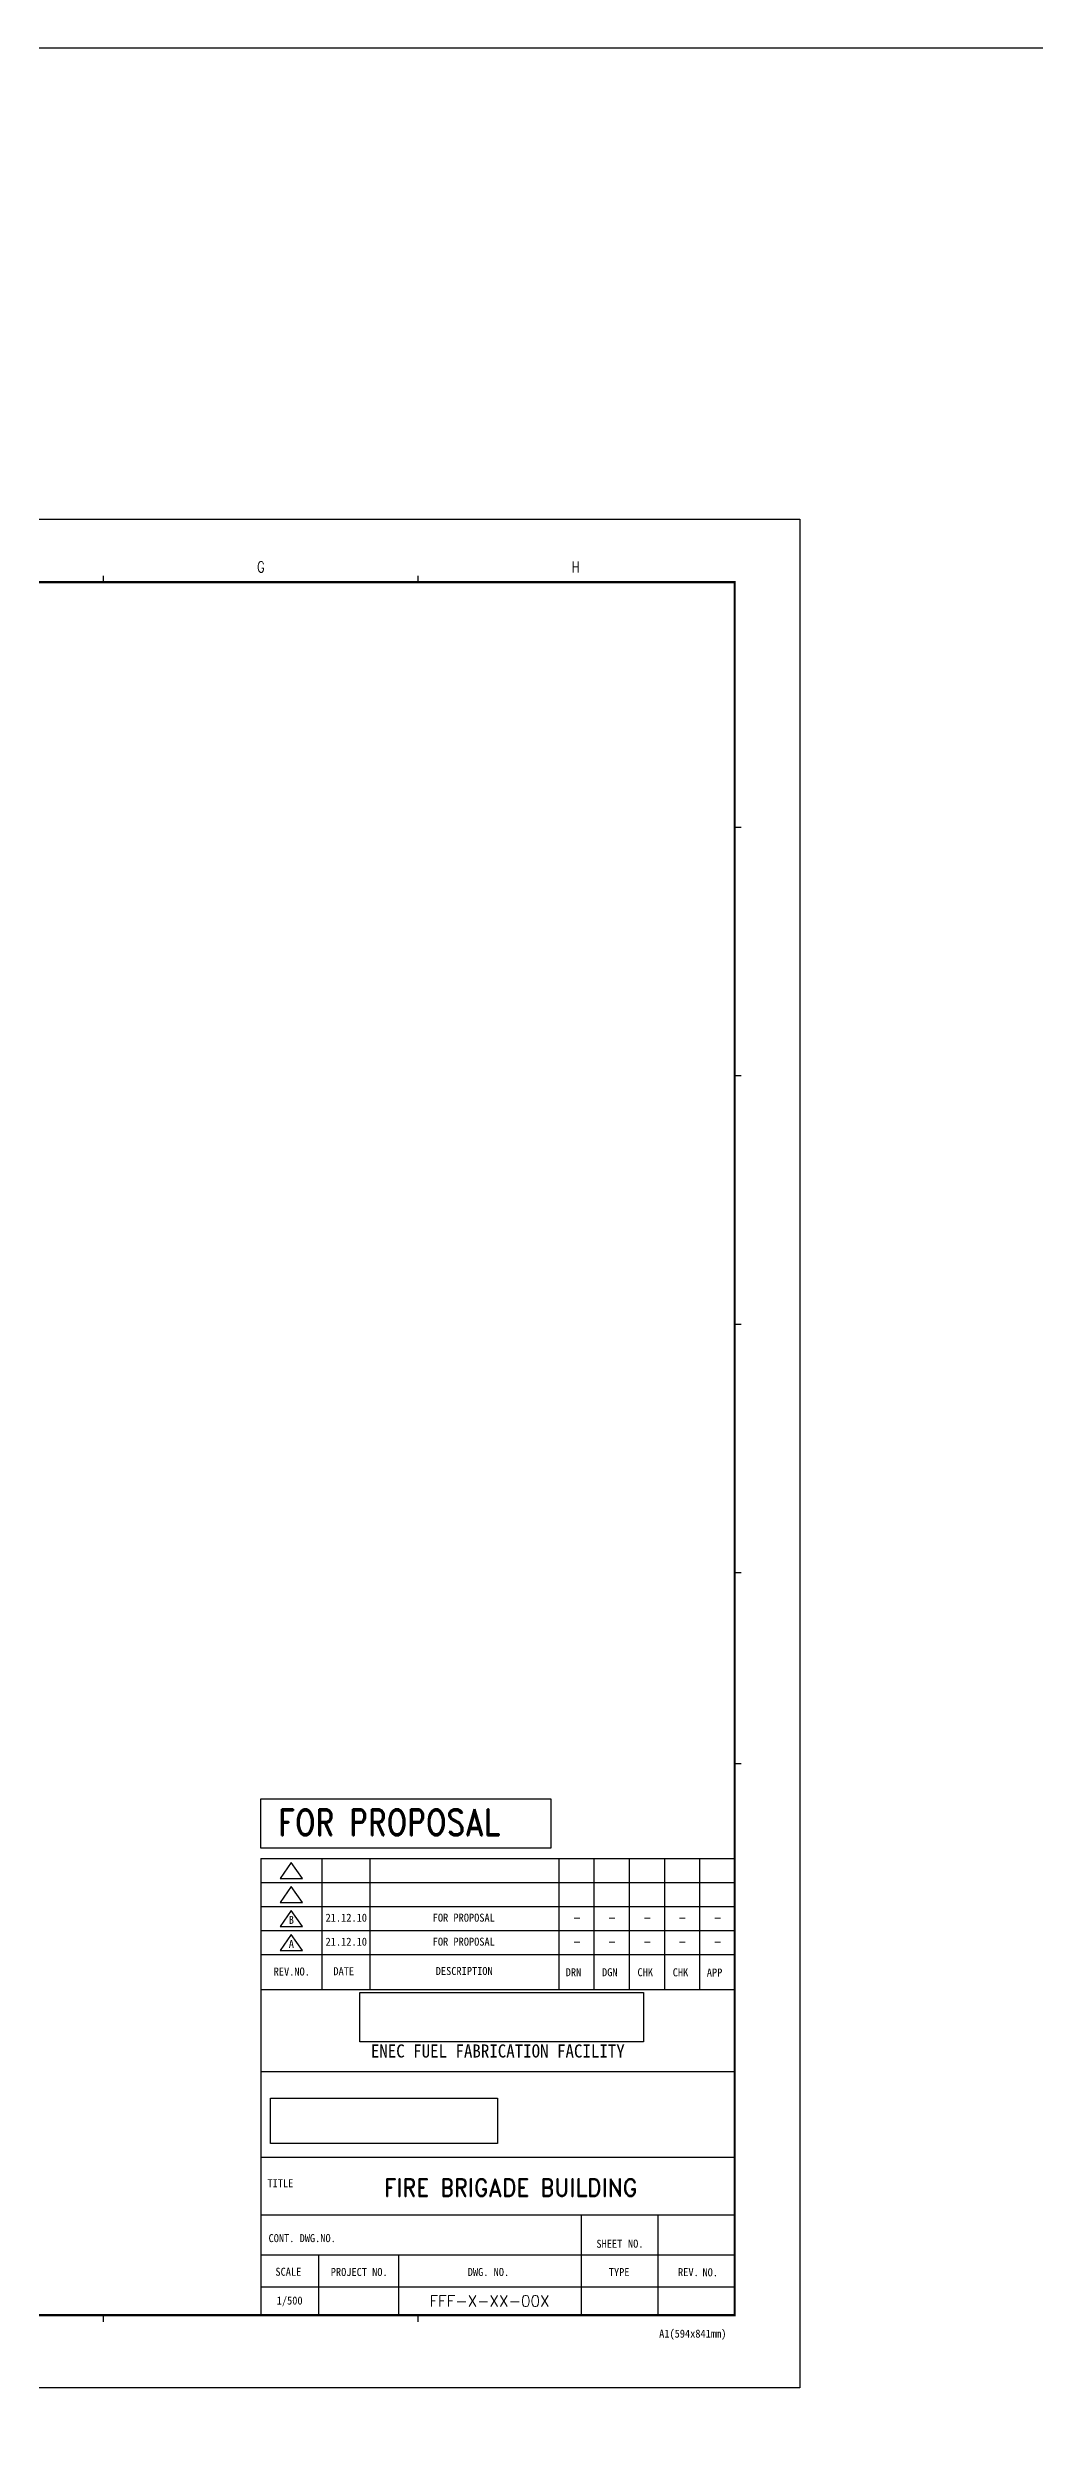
# Model space of a CAD drawing. Header units: millimetres. Extents: x -232466 to 860779, y -177975 to 311634.
# Drawn here: x 377875 to 409228, y 235828 to 311634 of the extents above; entities that cross this region are included whole.
import ezdxf
from ezdxf.enums import TextEntityAlignment as Align

# ---------------------------------------------------------------- set-up
doc = ezdxf.new("R2010")
doc.units = ezdxf.units.MM
doc.header["$XCLIPFRAME"] = 2
doc.layers.add('TEXT', color=7, linetype='Continuous', lineweight=15)
doc.layers.add('TITLEBOX', color=7, linetype='Continuous')
doc.layers.add('TXT', color=2, linetype='Continuous')
doc.styles.add('RD20', font='ROMAND.SHX', dxfattribs={"width": 0.8, "height": 2})
doc.styles.add('RD6', font='ROMAND.shx', dxfattribs={"width": 0.83, "height": 6})
doc.styles.add('ROMAND', font='romand')
doc.styles.add('TBOX', font='romans.shx')
doc.styles.add('돋움체', font='')
doc.styles.get('돋움체').set_extended_font_data('DotumChe')
picture_1 = doc.add_image_def('image1', size_in_pixel=(850, 283))
picture_2 = doc.add_image_def('image2.jpg', size_in_pixel=(500, 87))

msp = doc.modelspace()

# ---------------------------------------------------------------- linework, layer by layer
msp.add_line((399708.3, 240454.6), (399708.3, 239538.7))
msp.add_lwpolyline([(223055.1, 311633.8), (860779.3, 311633.8), (860779.3, -177974.5), (223055.1, -177974.5)], close=True)
at = {"layer": 'TITLEBOX', "color": 4, "linetype": 'Continuous'}
for p, q in [((379645.9, 294645.3), (379645.9, 294845.3)), ((379645.9, 294645.3), (379645.9, 294845.3)), ((389645.9, 294645.3), (389645.9, 294845.3)), ((389645.9, 294645.3), (389645.9, 294845.3)), ((399908.3, 286845.3), (399708.3, 286845.3)), ((399908.3, 278945.3), (399708.3, 278945.3)), ((399908.3, 271045.3), (399708.3, 271045.3)), ((399908.3, 263145.3), (399708.3, 263145.3)), ((399908.3, 257082.6), (399708.3, 257082.6)), ((379645.9, 239345.2), (379645.9, 239545.2)), ((379645.9, 239345.2), (379645.9, 239545.2)), ((389645.9, 239345.2), (389645.9, 239545.2))]:
    msp.add_line(p, q, dxfattribs=at)
at = {"layer": 'TITLEBOX', "color": 30, "linetype": 'Continuous'}
for p, q in [((384648, 255960.6), (393859.3, 255960.6)), ((384648, 254397.8), (384648, 255960.6)), ((393859.3, 255960.6), (393859.3, 254397.8)), ((393859.3, 254397.8), (384648, 254397.8)), ((389645.9, 239345.2), (389645.9, 239545.2))]:
    msp.add_line(p, q, dxfattribs=at)
at = {"layer": 'TITLEBOX'}
for p, q in [((384648, 254072), (399708.3, 254072)), ((384648, 254072), (384648, 239538.7)), ((384648, 254072), (399708.3, 254072)), ((384648, 254072), (384648, 239538.7)), ((386581.4, 254072), (386581.4, 249899.9)), ((386581.4, 254072), (386581.4, 249899.9)), ((388107.8, 254072), (388107.8, 249899.9)), ((388107.8, 254072), (388107.8, 249899.9)), ((394116, 254068.3), (394116, 249899.9)), ((394116, 254068.3), (394116, 249899.9)), ((395234.4, 254068.3), (395234.4, 249899.9)), ((395234.4, 254068.3), (395234.4, 249899.9)), ((396352.9, 254068.3), (396352.9, 249899.9)), ((396352.9, 254068.3), (396352.9, 249899.9)), ((397471.3, 254068.3), (397471.3, 249899.9)), ((397471.3, 254068.3), (397471.3, 249899.9)), ((398589.8, 254068.3), (398589.8, 249899.9)), ((398589.8, 254068.3), (398589.8, 249899.9)), ((384648, 253308.8), (399708.3, 253308.8)), ((384648, 253308.8), (399708.3, 253308.8)), ((385614.7, 253944.8), (385258.6, 253436)), ((385614.7, 253944.8), (385258.6, 253436)), ((385258.6, 253436), (385970.9, 253436)), ((385258.6, 253436), (385970.9, 253436)), ((385970.9, 253436), (385614.7, 253944.8)), ((385970.9, 253436), (385614.7, 253944.8)), ((384648, 252545.7), (399708.3, 252545.7)), ((384648, 252545.7), (399708.3, 252545.7)), ((385614.7, 253181.6), (385258.6, 252672.9)), ((385614.7, 253181.6), (385258.6, 252672.9)), ((385258.6, 252672.9), (385970.9, 252672.9)), ((385258.6, 252672.9), (385970.9, 252672.9)), ((385970.9, 252672.9), (385614.7, 253181.6)), ((385970.9, 252672.9), (385614.7, 253181.6)), ((384648, 251782.5), (399708.3, 251782.5)), ((384648, 251782.5), (399708.3, 251782.5)), ((385614.7, 252418.5), (385258.6, 251909.7)), ((385614.7, 252418.5), (385258.6, 251909.7)), ((385258.6, 251909.7), (385970.9, 251909.7)), ((385258.6, 251909.7), (385970.9, 251909.7)), ((385970.9, 251909.7), (385614.7, 252418.5)), ((385970.9, 251909.7), (385614.7, 252418.5)), ((384648, 251019.3), (399708.3, 251019.3)), ((384648, 251019.3), (399708.3, 251019.3)), ((385614.7, 251655.3), (385258.6, 251146.5)), ((385614.7, 251655.3), (385258.6, 251146.5)), ((385258.6, 251146.5), (385970.9, 251146.5)), ((385258.6, 251146.5), (385970.9, 251146.5)), ((385970.9, 251146.5), (385614.7, 251655.3)), ((385970.9, 251146.5), (385614.7, 251655.3)), ((384648, 249899.9), (399708.3, 249899.9)), ((384648, 249899.9), (399708.3, 249899.9)), ((384648, 247300.8), (399708.3, 247300.8)), ((384648, 247300.8), (399708.3, 247300.8)), ((384648, 244575.8), (399708.3, 244575.8)), ((384648, 244575.8), (399708.3, 244575.8)), ((384648, 242744.1), (399708.3, 242744.1)), ((384648, 242744.1), (399708.3, 242744.1)), ((394823.9, 242744.1), (394823.9, 239538.7)), ((394823.9, 242744.1), (394823.9, 239538.7)), ((397266.1, 242744.1), (397266.1, 239538.7)), ((397266.1, 242744.1), (397266.1, 239538.7)), ((384648, 241472.1), (399708.3, 241472.1)), ((384648, 241472.1), (399708.3, 241472.1)), ((386479.7, 241472.1), (386479.7, 239538.7)), ((386479.7, 241472.1), (386479.7, 239538.7)), ((389023.6, 241472.1), (389023.6, 239538.7)), ((389023.6, 241472.1), (389023.6, 239538.7)), ((384648, 240454.6), (399708.3, 240454.6)), ((384648, 240454.6), (399708.3, 240454.6))]:
    msp.add_line(p, q, dxfattribs=at)
at = {"layer": 'TITLEBOX', "color": 30}
msp.add_line((399708.3, 239538.7), (399708.3, 239553.9), dxfattribs=at)
at = {"layer": 'TITLEBOX', "color": 7}
msp.add_lwpolyline([(317682.2, 296645.3), (401782.2, 296645.3), (401782.2, 237245.3), (317682.2, 237245.3)], close=True, dxfattribs=at)
at = {"layer": 'TITLEBOX', "color": 4, "const_width": 70}
msp.add_lwpolyline([(319682.2, 294645.3), (399708.3, 294645.3), (399708.3, 239553.9), (319682.2, 239553.9)], close=True, dxfattribs=at)

# ---------------------------------------------------------------- texts
at = {"layer": 'TEXT', "color": 7, "style": '돋움체'}
for s, height, p in [('B', 254.4, (385618.1, 252118.9)), ('21.12.10', 254.4, (387363.3, 252188.3)), ('FOR PROPOSAL', 254.396, (391097.7, 252188.3)), ('A', 254.4, (385618.1, 251355.7)), ('21.12.10', 254.4, (387363.3, 251425.1)), ('FOR PROPOSAL', 254.396, (391097.7, 251425.1))]:
    msp.add_text(s, height=height, dxfattribs=at).set_placement(p, align=Align.MIDDLE_CENTER)
msp.add_text('1/500', height=254.4, dxfattribs=at).set_placement((385563.8, 239996.6), align=Align.MIDDLE)
at = {"layer": 'TITLEBOX', "color": 4, "linetype": 'Continuous', "style": 'TBOX', "width": 0.75}
for s, p in [('G', (384533, 294951.9)), ('H', (394533, 294951.9))]:
    msp.add_text(s, height=350, dxfattribs=at).set_placement(p)
at = {"layer": 'TITLEBOX', "style": '돋움체'}
for s, height, p in [('REV.NO.', 254.4, (385056.2, 250348.6)), ('REV.NO.', 254.4, (385056.2, 250348.6)), ('DATE', 254.4, (386954.4, 250358.7)), ('DATE', 254.4, (386954.4, 250358.7)), ('DESCRIPTION', 254.396, (390207, 250365.5)), ('DESCRIPTION', 254.396, (390207, 250365.5)), ('DRN', 254.4, (394337.3, 250325.6)), ('DRN', 254.4, (394337.3, 250325.6)), ('DGN', 254.4, (395491.1, 250325.6)), ('DGN', 254.4, (395491.1, 250325.6)), ('CHK', 254.4, (396617.6, 250325.6)), ('CHK', 254.4, (396617.6, 250325.6)), ('CHK', 254.4, (397738, 250322.8)), ('CHK', 254.4, (397738, 250322.8)), ('APP', 254.4, (398821.7, 250317.5)), ('APP', 254.4, (398821.7, 250317.5)), ('TITLE', 254.4, (384859.1, 243618.6)), ('TITLE', 254.4, (384859.1, 243618.6)), ('CONT. DWG.NO.', 254.396, (384893.7, 241874)), ('CONT. DWG.NO.', 254.396, (384893.7, 241874)), ('SHEET', 254.4, (395312.6, 241694.4)), ('SHEET', 254.4, (395312.6, 241694.4)), ('NO.', 254.4, (396315.1, 241698.3)), ('NO.', 254.4, (396315.1, 241698.3)), ('SCALE', 254.4, (385111.2, 240804.9)), ('SCALE', 254.4, (385111.2, 240804.9)), ('PROJECT NO.', 254.396, (386870.4, 240797.4)), ('PROJECT NO.', 254.396, (386870.4, 240797.4)), ('DWG. NO.', 254.4, (391224.2, 240797.3)), ('DWG. NO.', 254.4, (391224.2, 240797.3)), ('TYPE', 254.4, (395705.7, 240794.8)), ('TYPE', 254.4, (395705.7, 240794.8)), ('REV.', 254.4, (397907.2, 240792.1)), ('REV.', 254.4, (397907.2, 240792.1)), ('NO.', 254.4, (398683.6, 240787.4)), ('NO.', 254.4, (398683.6, 240787.4))]:
    msp.add_text(s, height=height, dxfattribs=at).set_placement(p)
at = {"layer": 'TITLEBOX', "color": 3, "style": '돋움체'}
msp.add_text('ENEC FUEL FABRICATION FACILITY', height=416.189, dxfattribs=at).set_placement((392178.1, 247950.6), align=Align.MIDDLE)
at = {"layer": 'TITLEBOX', "color": 0, "style": '돋움체'}
msp.add_text('A1(594x841mm)', height=254.396, dxfattribs=at).set_placement((397305.9, 238838.4))
at = {"layer": 'TXT', "color": 30, "linetype": 'Continuous', "style": 'RD6', "width": 0.83}
msp.add_text('FOR PROPOSAL', height=835.501, dxfattribs=at).set_placement((385198.6, 254800.9))
at = {"layer": 'TXT', "color": 7, "style": 'RD20', "width": 0.83}
for p in [(394691.2, 252048.8), (395809.6, 252048.8), (396928.1, 252048.8), (398046.5, 252048.8), (399165, 252048.8), (394691.2, 251285.7), (395809.6, 251285.7), (396928.1, 251285.7), (398046.5, 251285.7), (399165, 251285.7)]:
    msp.add_text('-', height=282.8, dxfattribs=at).set_placement(p, align=Align.CENTER)
at = {"layer": 'TXT', "color": 7, "style": 'ROMAND', "width": 0.9}
msp.add_text('FIRE BRIGADE BUILDING', height=565.517, dxfattribs=at).set_placement((392587.7, 243607.4), align=Align.MIDDLE)
at = {"layer": 'TXT', "color": 7, "style": 'RD20'}
msp.add_text('FFF-X-XX-00X', height=353.448, dxfattribs=at).set_placement((391916.9, 239826.2), align=Align.CENTER)

# ---------------------------------------------------------------- pictures from other files: only their frames are drawn
image = msp.add_image(picture_2, insert=(387796.4, 248244.8), size_in_units=(9015.9, 1568.8))
image.dxf.flags = 7
image = msp.add_image(picture_1, insert=(384823.2, 244385.1), size_in_units=(7427.9, 2473.1))
image.set_boundary_path([(15.17, 45.797), (840.684, 210.9)])

doc.saveas('drawing.dxf')
